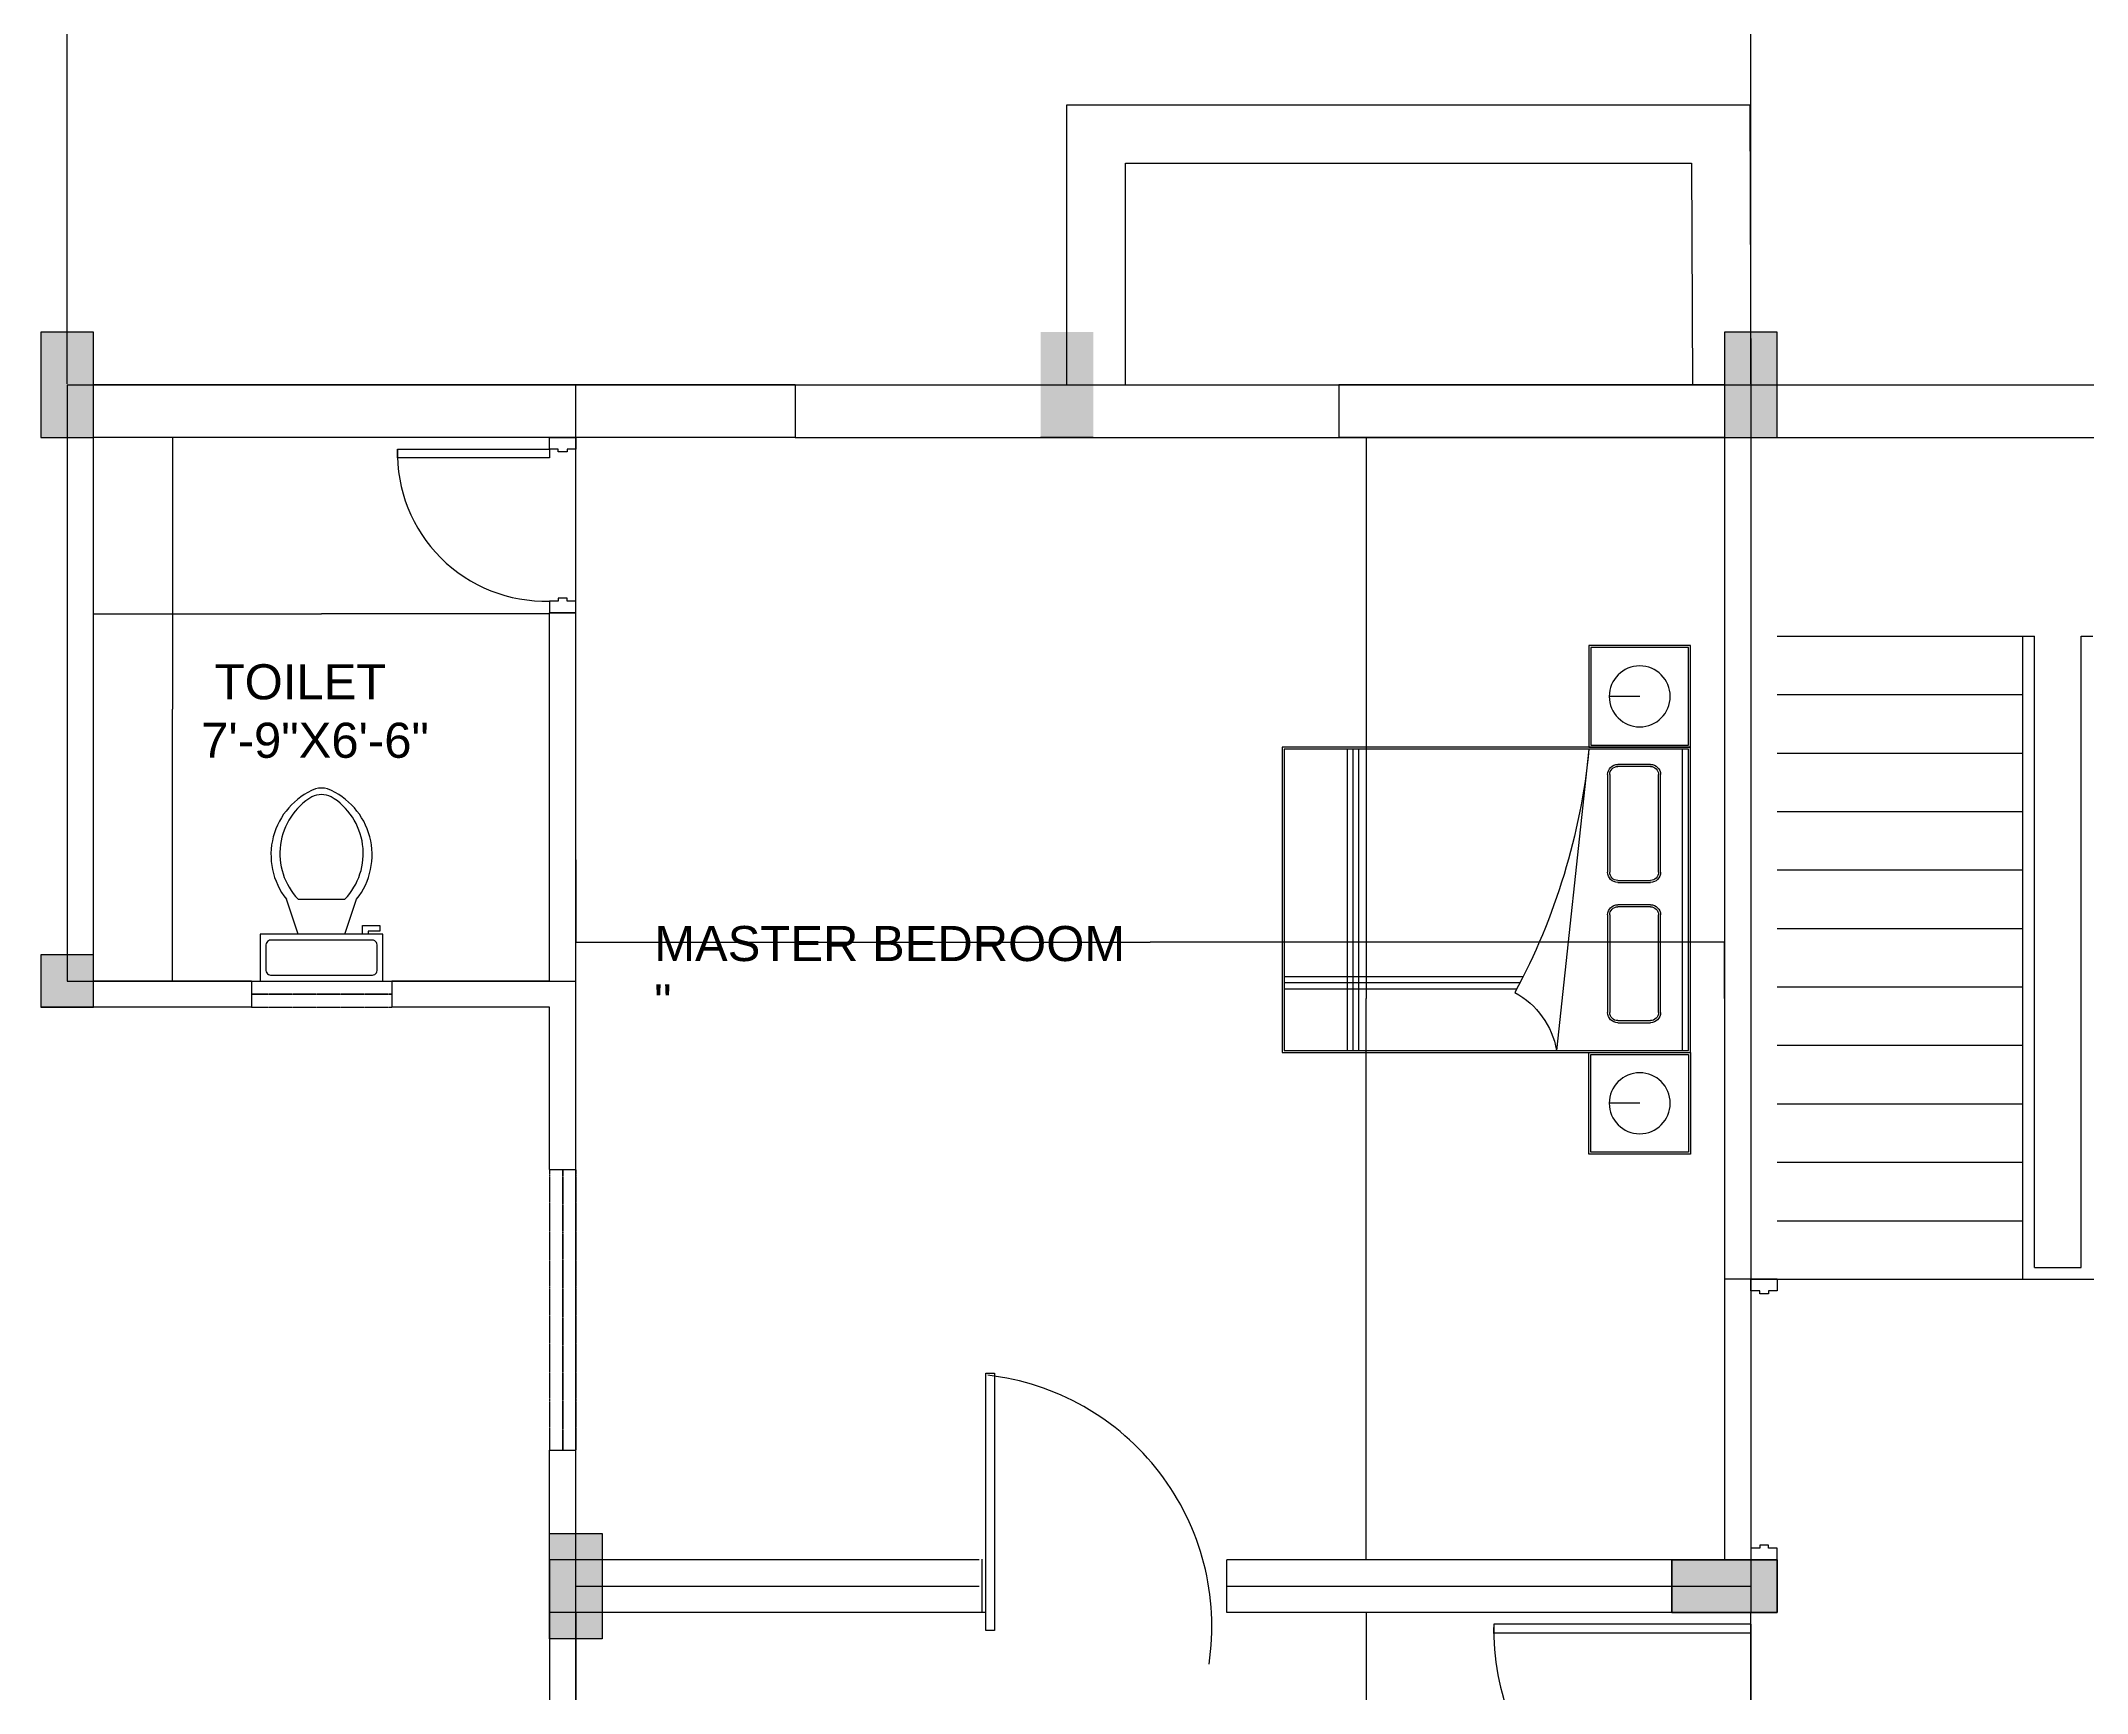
# Model space of a CAD drawing. Header units: metres. Extents: x -2370498 to 1228044, y -644254 to 236701.
# Drawn here: x -115132 to -101916, y -1562 to 9110 of the extents above; entities that cross this region are included whole.
import ezdxf

# ---------------------------------------------------------------- set-up
doc = ezdxf.new("R2010")
doc.units = ezdxf.units.M
doc.header["$MEASUREMENT"] = 0
doc.linetypes.add('HIDDEN2', pattern=[0.1875, 0.125, -0.0625])
for name, color, linetype in [('Beam', 6, 'Continuous'), ('column', 156, 'Continuous'), ('dim', 192, 'Continuous'), ('Door', 3, 'Continuous'), ('funi', 22, 'Continuous'), ('stair', 6, 'Continuous'), ('text', 1, 'Continuous'), ('TOILET SAMBLE', 181, 'Continuous'), ('window', 5, 'HIDDEN2')]:
    doc.layers.add(name, color=color, linetype=linetype)
doc.layers.add('Wall', color=7, linetype='Continuous', lineweight=30)
doc.styles.get("Standard").update_dxf_attribs({"font": 'arial.ttf'})
doc.dimstyles.new('Annotative', dxfattribs={"dimscale": 0, "dimtxt": 0.18, "dimasz": 0.18, "dimexe": 0.18, "dimexo": 0.0625, "dimgap": 0.09, "dimtad": 0, "dimtih": 1, "dimtoh": 1, "dimdec": 4, "dimzin": 0, "dimdsep": 46, "dimtxsty": 'Standard', "dimcen": 0.09, "dimadec": 0, "dimazin": 0, "dimtfac": 1, "dimtdec": 4, "dimtofl": 0, "dimtmove": 0, "dimatfit": 3, "dimfxl": 1, "dimtolj": 1, "dimtzin": 0, "dimarcsym": 0})
doc.dimstyles.get("Standard").update_dxf_attribs({"dimtxt": 0.18, "dimasz": 0.18, "dimexe": 0.18, "dimexo": 0.0625, "dimgap": 0.09, "dimtad": 0, "dimtih": 1, "dimtoh": 1, "dimdec": 1, "dimzin": 0, "dimdsep": 46, "dimlunit": 4, "dimtxsty": 'Standard', "dimcen": 0.09, "dimadec": 0, "dimazin": 0, "dimtfac": 1, "dimtdec": 1, "dimtofl": 0, "dimtmove": 0, "dimatfit": 3, "dimfxl": 1, "dimtolj": 1, "dimtzin": 0, "dimarcsym": 0})

# ---------------------------------------------------------------- blocks, each defined once
blk = doc.blocks.new('*D24')
at = {"layer": 'Defpoints', "color": 0, "transparency": 16777216}
for p in [(-105854.2818854338, 6549.276602063444), (-106572.7582774174, -701.1037962760878), (-105854.2818854338, -701.1037962760877)]:
    blk.add_point(p, dxfattribs=at)
at = {"layer": 'dim', "color": 0, "lineweight": -2, "transparency": 16777216}
for p, q in [((-105854.3443854338, 6549.276602063444), (-106572.9382774174, 6549.276602063444)), ((-106572.7582774174, 6549.096602063444), (-106572.7582774174, 2924.388674380717)), ((-106572.7582774174, -700.9237962760878), (-106572.7582774174, 2923.784131406638)), ((-105854.3443854338, -701.1037962760877), (-106572.9382774174, -701.1037962760878))]:
    blk.add_line(p, q, dxfattribs=at)
at = {"layer": 'dim', "color": 0, "transparency": 16777216}
for points in [[(-106572.7882774174, 6549.096602063444), (-106572.7282774174, 6549.096602063444), (-106572.7582774174, 6549.276602063444)], [(-106572.7882774174, -700.9237962760878), (-106572.7282774174, -700.9237962760878), (-106572.7582774174, -701.1037962760878)]]:
    blk.add_solid(points, dxfattribs=at)
at = {"layer": 'dim', "color": 0, "transparency": 16777216, "insert": (-106572.7582774174, 2924.086402893707), "char_height": 0.18, "attachment_point": 5}
blk.add_mtext('\\A1;604\'-2{\\H1x;\\S1/2;}"', dxfattribs=at)
blk = doc.blocks.new('*D25')
at = {"layer": 'Defpoints', "color": 0, "transparency": 16777216}
for p in [(-111677.1135868117, 3819.572803916444), (-104256.8023978862, 3288.274244880156), (-104256.8023978862, 2924.086402893738)]:
    blk.add_point(p, dxfattribs=at)
at = {"layer": 'dim', "color": 0, "lineweight": -2, "transparency": 16777216}
for p, q in [((-111677.1135868117, 3819.510303916444), (-111677.1135868117, 3288.094244880157)), ((-111676.9335868117, 3288.274244880156), (-107967.4932038087, 3288.274244880156)), ((-104256.9823978862, 3288.274244880156), (-107966.4227808892, 3288.274244880156)), ((-104256.8023978862, 2924.148902893738), (-104256.8023978862, 3288.454244880156))]:
    blk.add_line(p, q, dxfattribs=at)
at = {"layer": 'dim', "color": 0, "transparency": 16777216}
for points in [[(-111676.9335868117, 3288.304244880157), (-111676.9335868117, 3288.244244880156), (-111677.1135868117, 3288.274244880156)], [(-104256.9823978862, 3288.304244880157), (-104256.9823978862, 3288.244244880156), (-104256.8023978862, 3288.274244880156)]]:
    blk.add_solid(points, dxfattribs=at)
at = {"layer": 'dim', "color": 0, "transparency": 16777216, "insert": (-107966.9579923489, 3288.274244880156), "char_height": 0.18, "attachment_point": 5}
blk.add_mtext('\\A1;618\'-4{\\H1x;\\S1/2;}"', dxfattribs=at)
blk = doc.blocks.new('*D26')
at = {"layer": 'Defpoints', "color": 0, "transparency": 16777216}
for p in [(-111847.0443773978, 5410.137551983299), (-114792.5114142232, 4793.325099340594), (-111847.0443773978, 4793.325099340594)]:
    blk.add_point(p, dxfattribs=at)
at = {"layer": 'dim', "color": 0, "lineweight": -2, "transparency": 16777216}
for p, q in [((-114792.5114142232, 4793.387599340594), (-114792.5114142232, 5410.317551983299)), ((-114792.3314142232, 5410.137551983299), (-113320.3141509265, 5410.137551983299)), ((-111847.2243773978, 5410.137551983299), (-113319.2416406945, 5410.137551983299)), ((-111847.0443773978, 4793.387599340594), (-111847.0443773978, 5410.317551983299))]:
    blk.add_line(p, q, dxfattribs=at)
at = {"layer": 'dim', "color": 0, "transparency": 16777216}
for points in [[(-114792.3314142232, 5410.167551983299), (-114792.3314142232, 5410.107551983299), (-114792.5114142232, 5410.137551983299)], [(-111847.2243773978, 5410.167551983299), (-111847.2243773978, 5410.107551983299), (-111847.0443773978, 5410.137551983299)]]:
    blk.add_solid(points, dxfattribs=at)
at = {"layer": 'dim', "color": 0, "transparency": 16777216, "insert": (-113319.7778958105, 5410.137551983299), "char_height": 0.18, "attachment_point": 5}
blk.add_mtext('\\A1;245\'-5{\\H1x;\\S1/2;}"', dxfattribs=at)
blk = doc.blocks.new('*D27')
at = {"layer": 'Defpoints', "color": 0, "transparency": 16777216}
for p in [(-114216.5252067393, 6549.276602063444), (-114282.7190424677, 3037.373596617747), (-114216.5252067393, 3037.373596617747)]:
    blk.add_point(p, dxfattribs=at)
at = {"layer": 'dim', "color": 0, "lineweight": -2, "transparency": 16777216}
for p, q in [((-114216.5877067393, 6549.276602063444), (-114282.8990424677, 6549.276602063444)), ((-114282.7190424677, 6549.096602063444), (-114282.7190424677, 4793.507002478385)), ((-114282.7190424677, 3037.553596617747), (-114282.7190424677, 4793.143196202805)), ((-114216.5877067393, 3037.373596617747), (-114282.8990424677, 3037.373596617747))]:
    blk.add_line(p, q, dxfattribs=at)
at = {"layer": 'dim', "color": 0, "transparency": 16777216}
for points in [[(-114282.7490424677, 6549.096602063444), (-114282.6890424677, 6549.096602063444), (-114282.7190424677, 6549.276602063444)], [(-114282.7490424677, 3037.553596617747), (-114282.6890424677, 3037.553596617747), (-114282.7190424677, 3037.373596617747)]]:
    blk.add_solid(points, dxfattribs=at)
at = {"layer": 'dim', "color": 0, "transparency": 16777216, "insert": (-114282.7190424676, 4793.325099340627), "char_height": 0.18, "attachment_point": 5}
blk.add_mtext('\\A1;292\'-8"', dxfattribs=at)
blk = doc.blocks.new('Toilet - top')
for p, q in [((9.5, -6), (9.5, -2)), ((-10, -8.5), (-8, -8.5)), ((-10, -9.5), (-10, -8.5)), ((-7, -9.5), (-10, -9.5)), ((-8, -8.5), (-8, -8)), ((-7, -8), (-7, -9.5)), ((-4, -8), (-6, -14)), ((4, -8), (6, -14)), ((4, -14), (-4, -14))]:
    blk.add_line(p, q)
blk.add_lwpolyline([(10.5, -8), (10.5, 0), (-10.5, 0), (-10.5, -8)], close=True)
for points in [[(-9.5, -2), (-9.5, -6)], [(8.5, -1), (-8.5, -1)], [(-8.5, -7), (8.5, -7)]]:
    blk.add_lwpolyline(points)
for centre, radius, start, end in [((-8.625, -1.875), 0.8838834999999999, 81.8699, 188.1301), ((8.625, -1.875), 0.8838834999999999, 351.8699, 98.13009999999998), ((-8.625, -6.125), 0.8838834999999999, 171.869898, 278.1301), ((8.625, -6.125), 0.8838834999999999, 261.8699, 8.130099999999993), ((3.519562435188957, -21.58049502388982), 12.16902005083647, 141.4691096810948, 247.9714346835576), ((4.199957580658808, -21.81740929088453), 11.3291791325804, 136.3677254423718, 238.946823937405), ((-3.519499936778317, -21.58047137067522), 12.16903423757823, 292.0284332733153, 38.53070636800452), ((-4.199890672038477, -21.81738596564129), 11.32918622148567, 301.0530065773863, 43.63209216694732), ((2.096609817270334e-05, -27.87646475467881), 4, 245.7318247449371, 294.2681740488959), ((2.094152141829397e-05, -28.99996806116074), 4, 254.8605283244436, 285.1394707718433)]:
    blk.add_arc(centre, radius, start, end)
blk = doc.blocks.new('*D32')
at = {"layer": 'Defpoints', "color": 0, "transparency": 16777216}
for p in [(-106572.7582774174, -1040.965377448246), (-105854.2818854338, -1040.965377448245), (-105854.2818854338, -8291.34577578774)]:
    blk.add_point(p, dxfattribs=at)
at = {"layer": 'dim', "color": 0, "lineweight": -2, "transparency": 16777216}
for p, q in [((-105854.3443854338, -1040.965377448245), (-106572.9382774174, -1040.965377448246)), ((-106572.7582774174, -1041.145377448246), (-106572.7582774174, -4665.853305130953)), ((-106572.7582774174, -8291.16577578774), (-106572.7582774174, -4666.457848105032)), ((-105854.3443854338, -8291.34577578774), (-106572.9382774174, -8291.34577578774))]:
    blk.add_line(p, q, dxfattribs=at)
at = {"layer": 'dim', "color": 0, "transparency": 16777216}
for points in [[(-106572.7882774174, -1041.145377448246), (-106572.7282774174, -1041.145377448246), (-106572.7582774174, -1040.965377448246)], [(-106572.7882774174, -8291.16577578774), (-106572.7282774174, -8291.16577578774), (-106572.7582774174, -8291.34577578774)]]:
    blk.add_solid(points, dxfattribs=at)
at = {"layer": 'dim', "color": 0, "transparency": 16777216, "insert": (-106572.7582774174, -4666.155576617962), "char_height": 0.18, "attachment_point": 5}
blk.add_mtext('\\A1;604\'-2{\\H1x;\\S1/2;}"', dxfattribs=at)
blk = doc.blocks.new('A$C0EA4476A')
at = {"linetype": 'ByBlock', "lineweight": -2}
for p, q in [((-1.569933374412358e-07, 2.007999913374078), (-1.569933374412358e-07, 1.507999913374078)), ((0.4999998430066626, 2.007999913374078), (-1.569933374412358e-07, 2.007999913374078)), ((0.009999843008699827, 1.997999913379317), (0.009999843008699827, 1.517999913376116)), ((0.4899998430046253, 1.997999913379317), (0.009999843008699827, 1.997999913379317)), ((0.4899998430046253, 1.517999913376116), (0.4899998430046253, 1.997999913379317)), ((0.4999998430066626, 2.007999913374078), (1.999999843006663, 2.007999913374078)), ((0.4999998430066626, -8.662027539685369e-08), (0.4999998430066626, 2.007999913374078)), ((0.4999998430066626, 1.507999913374078), (0.4999998430066626, 2.007999913374078)), ((0.5099998430086998, 1.997999913379317), (1.989999843004625, 1.997999913379317)), ((0.5099998430086998, 0.009999913374485914), (0.5099998430086998, 1.997999913379317)), ((0.5099998430086998, 1.968018404775648), (1.989999843004625, 1.968018404775648)), ((1.989999843004625, 1.997999913379317), (1.989999843004625, 0.009999913374485914)), ((1.999999843006663, 2.007999913374078), (1.999999843006663, -8.662027539685369e-08)), ((1.999999843006663, 2.007999913374078), (2.499999843006663, 2.007999913374078)), ((1.999999843006663, 1.507999913374078), (1.999999843006663, 2.007999913374078)), ((2.0099998430087, 1.997999913379317), (2.489999843004625, 1.997999913379317)), ((2.0099998430087, 1.517999913376116), (2.0099998430087, 1.997999913379317)), ((2.489999843004625, 1.997999913379317), (2.489999843004625, 1.517999913376116)), ((2.499999843006663, 2.007999913374078), (2.499999843006663, 1.507999913374078)), ((0.6960030532936798, 1.860288242329261), (1.176003053296881, 1.860288242329261)), ((0.6960030532936798, 1.850288242327224), (1.176003053296881, 1.850288242327224)), ((1.385538323927904, 1.860288242329261), (1.865538323931105, 1.860288242329261)), ((1.385538323927904, 1.850288242327224), (1.865538323931105, 1.850288242327224)), ((0.2499998430066626, 1.757999913374078), (0.2499998430066626, 1.607999913372623)), ((0.6460030532980454, 1.650288242322858), (0.6460030532980454, 1.810288242326351)), ((0.6560030532928067, 1.650288242322858), (0.6560030532928067, 1.810288242326351)), ((1.216003053297754, 1.810288242326351), (1.216003053297754, 1.650288242322858)), ((1.226003053292516, 1.810288242326351), (1.226003053292516, 1.650288242322858)), ((1.335538323932269, 1.650288242322858), (1.335538323932269, 1.810288242326351)), ((1.34553832392703, 1.650288242322858), (1.34553832392703, 1.810288242326351)), ((1.905538323931978, 1.810288242326351), (1.905538323931978, 1.650288242322858)), ((1.915538323926739, 1.810288242326351), (1.915538323926739, 1.650288242322858)), ((2.249999843006663, 1.757999913374078), (2.249999843006663, 1.607999913372623)), ((1.176003053296881, 1.610288242329261), (0.6960030532936798, 1.610288242329261)), ((1.865538323931105, 1.610288242329261), (1.385538323927904, 1.610288242329261)), ((0.009999843008699827, 1.517999913376116), (0.4899998430046253, 1.517999913376116)), ((1.176003053296881, 1.600288242327224), (0.6960030532936798, 1.600288242327224)), ((1.865538323931105, 1.600288242327224), (1.385538323927904, 1.600288242327224)), ((2.489999843004625, 1.517999913376116), (2.0099998430087, 1.517999913376116)), ((-1.569933374412358e-07, 1.507999913374078), (0.4999998430066626, 1.507999913374078)), ((1.989999843004625, 1.507999913374078), (0.5099998430086998, 1.348816104495199)), ((2.499999843006663, 1.507999913374078), (1.999999843006663, 1.507999913374078)), ((0.8115071125939721, 1.153418864065316), (0.8115071125939721, 0.009999913374485914)), ((0.841507112592808, 1.16915115431766), (0.841507112592808, 0.009999913374485914)), ((0.8715071125916438, 1.18447658529476), (0.8715071125916438, 0.009999913374485914)), ((0.5099998430086998, 0.3774772984761512), (1.989999843004625, 0.3774772984761512)), ((0.5099998430086998, 0.3495376880673575), (1.989999843004625, 0.3495376880673575)), ((0.5099998430086998, 0.3215980776585639), (1.989999843004625, 0.3215980776585639)), ((1.989999843004625, 0.009999913374485914), (0.5099998430086998, 0.009999913374485914)), ((1.999999843006663, -8.662027539685369e-08), (0.4999998430066626, -8.662027539685369e-08))]:
    blk.add_line(p, q, dxfattribs=at)
for centre in [(0.2499998430066626, 1.757999913374078), (2.249999843006663, 1.757999913374078)]:
    blk.add_circle(centre, 0.15, dxfattribs=at)
for centre, radius, start, end in [((0.6960030532936798, 1.810288242326351), 0.05, 90, 180), ((0.6960030532936798, 1.810288242326351), 0.04, 90, 180), ((1.176003053296881, 1.810288242326351), 0.05, 0, 90), ((1.176003053296881, 1.810288242326351), 0.04, 0, 90), ((1.385538323927904, 1.810288242326351), 0.05, 90, 180), ((1.385538323927904, 1.810288242326351), 0.04, 90, 180), ((1.865538323931105, 1.810288242326351), 0.05, 0, 90), ((1.865538323931105, 1.810288242326351), 0.04, 0, 90), ((0.6960030532936798, 1.650288242322858), 0.05, 180, 270), ((0.6960030532936798, 1.650288242322858), 0.04, 180, 270), ((1.176003053296881, 1.650288242322858), 0.04, 270, 0), ((1.176003053296881, 1.650288242322858), 0.05, 270, 0), ((1.385538323927904, 1.650288242322858), 0.05, 180, 270), ((1.385538323927904, 1.650288242322858), 0.04, 180, 270), ((1.865538323931105, 1.650288242322858), 0.05, 270, 0), ((1.865538323931105, 1.650288242322858), 0.04, 270, 0), ((2.293282374317641, -1.635717661687522), 3.158312917610382, 95.51041844519085, 118.3399110683232), ((0.4397010651300661, 0.9519281108005089), 0.4030657486158824, 28.46881856280967, 79.95566290813281)]:
    blk.add_arc(centre, radius, start, end, dxfattribs=at)
blk = doc.blocks.new('*D96')
at = {"layer": 'Defpoints', "color": 0, "transparency": 16777216}
for p in [(-104086.8716073001, 6549.276602063444), (-104086.8716073012, -8631.207356958803), (-104086.871607304, -8631.207356958803)]:
    blk.add_point(p, dxfattribs=at)
at = {"layer": 'Door', "color": 0, "lineweight": -2, "transparency": 16777216}
for p, q in [((-104086.9341073001, 6549.276602063444), (-104087.0516073039, 6549.276602063444)), ((-104086.871607304, 6549.096602063444), (-104086.871607304, -1040.66310596064)), ((-104086.871607304, -8631.027356958803), (-104086.871607304, -1041.267648934719)), ((-104086.9341073012, -8631.207356958803), (-104087.0516073039, -8631.207356958803))]:
    blk.add_line(p, q, dxfattribs=at)
at = {"layer": 'Door', "color": 0, "transparency": 16777216}
for points in [[(-104086.901607304, 6549.096602063444), (-104086.841607304, 6549.096602063444), (-104086.871607304, 6549.276602063444)], [(-104086.901607304, -8631.027356958803), (-104086.841607304, -8631.027356958803), (-104086.871607304, -8631.207356958803)]]:
    blk.add_solid(points, dxfattribs=at)
at = {"layer": 'Door', "color": 0, "transparency": 16777216, "insert": (-104086.8716073039, -1040.96537744765), "char_height": 0.18, "attachment_point": 5}
blk.add_mtext('\\A1;1265\'-0{\\H1x;\\S1/2;}"', dxfattribs=at)
blk = doc.blocks.new('*D97')
at = {"layer": 'Defpoints', "color": 0, "transparency": 16777216}
for p in [(-104086.8716073, 10655.45146626882), (-114962.4422048093, 6889.138183235598), (-104086.8716073, 6889.138183235598)]:
    blk.add_point(p, dxfattribs=at)
at = {"layer": 'Door', "color": 0, "lineweight": -2, "transparency": 16777216}
for p, q in [((-114962.4422048093, 6895.388183235598), (-114962.4422048093, 10673.45146626882)), ((-114944.4422048093, 10655.45146626882), (-109598.1364422075, 10655.45146626882)), ((-104104.8716073, 10655.45146626882), (-109451.1773699019, 10655.45146626882)), ((-104086.8716073, 6895.388183235598), (-104086.8716073, 10673.45146626882))]:
    blk.add_line(p, q, dxfattribs=at)
at = {"layer": 'Door', "color": 0, "transparency": 16777216}
for points in [[(-114944.4422048093, 10658.45146626882), (-114944.4422048093, 10652.45146626882), (-114962.4422048093, 10655.45146626882)], [(-104104.8716073, 10658.45146626882), (-104104.8716073, 10652.45146626882), (-104086.8716073, 10655.45146626882)]]:
    blk.add_solid(points, dxfattribs=at)
at = {"layer": 'Door', "color": 0, "transparency": 16777216, "insert": (-109524.6569060547, 10655.45146626882), "char_height": 18, "attachment_point": 5}
blk.add_mtext('\\A1;10875.5706', dxfattribs=at)

msp = doc.modelspace()

# ---------------------------------------------------------------- hatches: boundary and pattern name
at = {"layer": 'column'}
h = msp.add_hatch(color=256, dxfattribs=at)
h.dxf.hatch_style = 1
h.paths.add_polyline_path([(-114792.5114142232, 6549.276602063441), (-115132.3729953955, 6549.276602063441), (-115132.3729953955, 7228.999764407756), (-114792.5114142232, 7228.999764407756)])
h = msp.add_hatch(color=256, dxfattribs=at)
h.dxf.hatch_style = 1
h.paths.add_polyline_path([(-108335.1413719521, 6549.276602063441), (-108675.0029531244, 6549.276602063441), (-108675.0029531244, 7228.999764407756), (-108335.1413719521, 7228.999764407756)])
h = msp.add_hatch(color=256, dxfattribs=at)
h.dxf.hatch_style = 1
h.paths.add_polyline_path([(-103916.9408167142, 6549.276602063441), (-104256.8023978862, 6549.276602063441), (-104256.8023978862, 7228.999764407756), (-103916.9408167142, 7228.999764407756)])
h = msp.add_hatch(color=256, dxfattribs=at)
h.dxf.hatch_style = 1
h.paths.add_polyline_path([(-114792.5114142232, 2867.442806031668), (-115132.3729953955, 2867.442806031668), (-115132.3729953955, 3207.304387203825), (-114792.5114142232, 3207.304387203825)])
h = msp.add_hatch(color=256, dxfattribs=at)
h.dxf.hatch_style = 1
h.paths.add_polyline_path([(-111847.0443773978, -1210.896168034324), (-111507.1827962258, -1210.896168034324), (-111507.1827962258, -531.1730056900087), (-111847.0443773978, -531.1730056900087)])
h = msp.add_hatch(color=256, dxfattribs=at)
h.dxf.hatch_style = 1
h.paths.add_polyline_path([(-103916.9408167142, -1040.965377448245), (-103916.9408167142, -701.1037962760875), (-104596.6639790585, -701.1037962760875), (-104596.6639790585, -1040.965377448245)])
h = msp.add_hatch(color=256, dxfattribs=at)
h.dxf.hatch_style = 1
h.paths.add_polyline_path([(-103916.9408167142, -701.1037962760875), (-103916.9408167142, -1040.965377448245), (-104596.6639790585, -1040.965377448245), (-104596.6639790585, -701.1037962760875)])

# ---------------------------------------------------------------- linework, layer by layer
for p, q in [((-108505.0721625382, 6889.138183235598), (-108505.0721625382, 8697.67108811265)), ((-108505.0721625382, 8697.67108811265), (-104094.4795665682, 8697.67108811265)), ((-104094.4795665682, 8697.67108811265), (-104086.8716073, 6889.138183235598)), ((-108127.4481834581, 8320.04710903246), (-104470.5183353087, 8320.04710903246)), ((-108127.4481834581, 6889.138183235598), (-108127.4481834581, 8320.04710903246)), ((-104470.5183353087, 8320.04710903246), (-104464.4922451429, 6887.549645684663)), ((-104086.8716073, 6889.138183235598), (-68231.47479363666, 6889.138183235598)), ((-110261.0236652611, 6549.276602063441), (-68231.47479363666, 6549.276602063441)), ((-109054.3988092453, -697.7528467889551), (-109054.3988092453, -1037.614427961113)), ((-107472.47271137, -1040.965377448245), (-107472.47271137, -701.1037962760875))]:
    msp.add_line(p, q)
at = {"layer": 'Beam'}
for p, q in [((-114962.4422048093, 6889.138183235598), (-114962.4422048093, 3037.373596617746)), ((-114962.4422048093, 6889.138183235598), (-108505.0721625382, 6889.138183235598)), ((-111677.1135868111, -8434.652643865329), (-111677.1135868111, 6889.138183235598)), ((-108505.0721625382, 6889.138183235598), (-104086.8716073, 6889.138183235598)), ((-104086.8716073, 6889.138183235598), (-104086.8716073, -871.0345868622026)), ((-114962.4422048093, 3037.373596617746), (-111677.1135868117, 3037.373596617746)), ((-111677.1135868114, -871.0345868624208), (-109072.5264989395, -871.0345868623481)), ((-107472.47271137, -871.0345868622753), (-104086.8716073, -871.0345868622026)), ((-104086.8716073, -1116.490173264267), (-104086.8716073012, -8971.068938132086))]:
    msp.add_line(p, q, dxfattribs=at)
at = {"layer": 'column'}
for points in [[(-115132.3729953955, 6549.276602063441), (-114792.5114142232, 6549.276602063441), (-114792.5114142232, 7228.999764407756), (-115132.3729953955, 7228.999764407756)], [(-104256.8023978862, 6549.276602063441), (-103916.9408167142, 6549.276602063441), (-103916.9408167142, 7228.999764407756), (-104256.8023978862, 7228.999764407756)], [(-115132.3729953955, 2867.442806031668), (-114792.5114142232, 2867.442806031668), (-114792.5114142232, 3207.304387203825), (-115132.3729953955, 3207.304387203825)], [(-111507.1827962258, -1210.896168034324), (-111847.0443773978, -1210.896168034324), (-111847.0443773978, -531.1730056900087), (-111507.1827962258, -531.1730056900087)], [(-103916.9408167142, -701.1037962760875), (-103916.9408167142, -1040.965377448245), (-104596.6639790585, -1040.965377448245), (-104596.6639790585, -701.1037962760875)], [(-103916.9408167142, -1040.965377448245), (-103916.9408167142, -701.1037962760875), (-104596.6639790585, -701.1037962760875), (-104596.6639790585, -1040.965377448245)]]:
    msp.add_lwpolyline(points, close=True, dxfattribs=at)
at = {"layer": 'Door'}
for points in [[(-111847.0443773978, 6549.276602063441), (-111677.1135868117, 6549.276602063441), (-111677.1135868117, 6473.751806247383), (-111733.7571836739, 6473.751806247383), (-111733.7571836739, 6454.870607293386), (-111790.4007805359, 6454.870607293386), (-111790.4007805359, 6473.751806247383), (-111847.0443773978, 6473.751806247383), (-111847.0443773978, 6549.276602063441)], [(-111847.0443773978, 5416.404664822881), (-111677.1135868117, 5416.404664822881), (-111677.1135868117, 5491.929460638905), (-111733.7571836739, 5491.929460638905), (-111733.7571836739, 5510.810659592937), (-111790.4007805359, 5510.810659592937), (-111790.4007805359, 5491.929460638905), (-111847.0443773978, 5491.929460638905), (-111847.0443773978, 5416.404664822881)], [(-104086.8716073, 1111.491303308785), (-103916.9408167142, 1111.491303308785), (-103916.9408167142, 1035.966507492763), (-103973.5844135761, 1035.966507492763), (-103973.5844135761, 1017.085308538766), (-104030.2280104381, 1017.085308538766), (-104030.2280104381, 1035.966507492763), (-104086.8716073, 1035.966507492763), (-104086.8716073, 1111.491303308785)], [(-104086.8716073, -701.1037962760875), (-103916.9408167142, -701.1037962760875), (-103916.9408167142, -625.5790004600294), (-103973.5844135761, -625.5790004600294), (-103973.5844135761, -606.6978015060322), (-104030.2280104381, -606.6978015060322), (-104030.2280104381, -625.5790004600294), (-104086.8716073, -625.5790004600294), (-104086.8716073, -701.1037962760875)]]:
    msp.add_lwpolyline(points, dxfattribs=at)
for points in [[(-111847.0443773978, 6473.751806247383), (-111847.0443773978, 6417.108209385355), (-112828.8667230064, 6417.108209385355), (-112828.8667230064, 6473.751806247383)], [(-108972.8054876175, -1157.98532088476), (-109029.4490844795, -1157.98532088476), (-109029.4490844795, 503.5601870680312), (-108972.8054876175, 503.5601870680312)], [(-105748.4171152529, -1116.490173264267), (-105748.4171152529, -1173.133770126293), (-104086.8716073, -1173.133770126293), (-104086.8716073, -1116.490173264267)]]:
    msp.add_lwpolyline(points, close=True, dxfattribs=at)
for centre, radius, start, end in [((-111875.366175829, 6445.430007816369), 953.9210752122399, 178.2986453947023, 271.701354605677), ((-109202.5522259062, -1132.21351124618), 1633.469255789795, 351.4323881315123, 83.41932584390067), ((-104115.1934057312, -1144.811971695281), 1633.469255789795, 179.0065311437468, 270.9934688560022)]:
    msp.add_arc(centre, radius, start, end, dxfattribs=at)
at = {"layer": 'stair'}
for p, q in [((-103916.9408167142, 5265.3550731908), (-102330.9201045771, 5265.3550731908)), ((-102330.9201045771, 1111.491303308785), (-102330.9201045771, 5265.3550731908)), ((-103916.9408167142, 4887.731094110613), (-102330.9201045771, 4887.731094110613)), ((-103916.9408167142, 4510.107115030427), (-102330.9201045771, 4510.107115030427)), ((-103916.9408167142, 4132.483135950277), (-102330.9201045771, 4132.483135950277)), ((-103916.9408167142, 3754.85915687009), (-102330.9201045771, 3754.85915687009)), ((-103916.9408167142, 3377.235177789904), (-102330.9201045771, 3377.235177789904)), ((-103916.9408167142, 2999.611198709717), (-102330.9201045771, 2999.611198709717)), ((-103916.9408167142, 2621.987219629531), (-102330.9201045771, 2621.987219629531)), ((-103916.9408167142, 2244.363240549344), (-102330.9201045771, 2244.363240549344)), ((-103916.9408167142, 1866.739261469158), (-102330.9201045771, 1866.739261469158)), ((-103916.9408167142, 1489.115282388972), (-102330.9201045771, 1489.115282388972)), ((-103916.9408167142, 1111.491303308785), (-100291.7506175442, 1111.491303308785))]:
    msp.add_line(p, q, dxfattribs=at)
at = {"layer": 'TOILET SAMBLE'}
for p, q in [((-102330.9201045771, 5265.3550731908), (-102255.3953087613, 5265.3550731908)), ((-102255.3953087613, 1187.016099124845), (-102255.3953087613, 5265.3550731908)), ((-101953.2961254971, 1187.016099124845), (-101953.2961254971, 5265.3550731908)), ((-101953.2961254971, 5265.3550731908), (-101877.7713296809, 5265.3550731908)), ((-102255.3953087613, 1187.016099124845), (-101953.2961254971, 1187.016099124845))]:
    msp.add_line(p, q, dxfattribs=at)
at = {"layer": 'Wall'}
for p, q in [((-110261.0236652611, 6889.138183235598), (-114792.5114142232, 6889.138183235598)), ((-110261.0236652611, 6889.138183235598), (-110261.0236652611, 6549.276602063441)), ((-106749.1206598153, 6889.138183235598), (-106749.1206598153, 6549.276602063441)), ((-104256.8023978862, 6889.138183235598), (-106749.1206598153, 6889.138183235598)), ((-111677.1135868117, 6549.276602063441), (-114792.5114142232, 6549.276602063441)), ((-114792.5114142232, 3037.373596617746), (-114792.5114142232, 6549.276602063441)), ((-111677.1135868117, 6549.276602063441), (-111847.0443773978, 6549.276602063441)), ((-110261.0236652611, 6549.276602063441), (-111677.1135868117, 6549.276602063441)), ((-108335.1413719521, 6549.276602063441), (-108675.0029531244, 6549.276602063441)), ((-108335.1413719521, 6549.276602063441), (-108675.0029531244, 6549.276602063441)), ((-104256.8023978862, 6549.276602063441), (-106749.1206598153, 6549.276602063441)), ((-104256.8023978862, 6549.276602063441), (-104256.8023978862, -701.1037962760875)), ((-111677.1135868117, 5416.404664822881), (-111847.0443773978, 5416.404664822881)), ((-111847.0443773978, 3037.373596617746), (-111847.0443773978, 5416.404664822881)), ((-111677.1135868117, 1819.536264084149), (-111677.1135868117, 5416.404664822881)), ((-113772.9266707069, 3037.373596617746), (-114792.5114142232, 3037.373596617746)), ((-113772.9266707069, 3037.373596617746), (-113772.9266707069, 2867.442806031668)), ((-111847.0443773978, 3037.373596617746), (-112866.6291209145, 3037.373596617746)), ((-112866.6291209145, 3037.373596617746), (-112866.6291209145, 2867.442806031668)), ((-113772.9266707069, 2867.442806031668), (-115132.3729953955, 2867.442806031668)), ((-111847.0443773978, 2867.442806031668), (-112866.6291209145, 2867.442806031668)), ((-111847.0443773978, 1819.536264084149), (-111847.0443773978, 2867.442806031668)), ((-111847.0443773978, 1819.536264084149), (-111677.1135868117, 1819.536264084149)), ((-103916.9408167142, 1111.491303308785), (-104256.8023978862, 1111.491303308785)), ((-111847.0443773978, -1040.965377448245), (-111847.0443773978, 6.941164499276056)), ((-111847.0443773978, 6.941164499276056), (-111677.1135868117, 6.941164499276056)), ((-111677.1135868117, -701.1037962760875), (-111677.1135868117, 6.941164499276056)), ((-111847.0443773978, -701.1037962760875), (-111847.0443773978, -1749.010338223572)), ((-109072.5264989395, -701.1037962760875), (-111847.0443773978, -701.1037962760875)), ((-109654.7273021412, -701.1037962760875), (-111677.1135868117, -701.1037962760875)), ((-103916.9408167142, -701.1037962760875), (-107472.47271137, -701.1037962760875)), ((-103916.9408167142, -701.1037962760875), (-107472.47271137, -701.1037962760875)), ((-103916.9408167142, -701.1037962760875), (-103916.9408167142, -1040.965377448245)), ((-103916.9408167142, -1040.965377448245), (-103916.9408167142, -701.1037962760875)), ((-103916.9408167142, -1040.965377448245), (-103916.9408167142, -701.1037962760875)), ((-103916.9408167142, -701.1037962760875), (-103916.9408167142, -1040.965377448245)), ((-109654.7273021412, -1040.965377448245), (-111847.0443773978, -1040.965377448245)), ((-111677.1135868117, -1040.965377448245), (-111677.1135868117, -1749.010338223572)), ((-109029.4490844795, -1040.965377448245), (-111677.1135868117, -1040.965377448245)), ((-103916.9408167142, -1040.965377448245), (-107472.47271137, -1040.965377448245)), ((-103916.9408167142, -1040.965377448245), (-107472.47271137, -1040.965377448245))]:
    msp.add_line(p, q, dxfattribs=at)
at = {"layer": 'window'}
for p, q in [((-113772.9266707069, 3037.373596617746), (-112866.6291209145, 3037.373596617746)), ((-113772.9266707069, 2867.442806031668), (-112866.6291209145, 2867.442806031668)), ((-111847.0443773978, 1819.536264084149), (-111847.0443773978, 6.941164499276056)), ((-111677.1135868117, 1819.536264084149), (-111677.1135868117, 6.941164499276056))]:
    msp.add_line(p, q, dxfattribs=at)
at = {"layer": 'window', "lineweight": 40}
for p, q in [((-113772.9266707069, 2952.408201324708), (-112866.6291209145, 2952.408201324708)), ((-111762.0789821047, 6.941164499276056), (-111762.0789821047, 1819.536264084149))]:
    msp.add_line(p, q, dxfattribs=at)

# ---------------------------------------------------------------- block references
at = {"layer": 'funi', "xscale": -1313.909593319024, "yscale": 1313.909593319024, "zscale": 1313.909593319024, "rotation": 270}
msp.add_blockref('A$C0EA4476A', (-107114.8771817478, 1919.407472295139), dxfattribs=at)
at = {"layer": 'TOILET SAMBLE', "xscale": 37.76239790801824, "yscale": 37.76239790801824, "zscale": 37.76239790801824, "rotation": 180}
msp.add_blockref('Toilet - top', (-113319.7778958107, 3037.373596617746), dxfattribs=at)

# ---------------------------------------------------------------- texts
at = {"layer": 'text', "char_height": 226.5743874481095, "attachment_point": 1}
for s, insert in [(' TOILET  \\P7\'-9"X6\'-6"', (-114097.6883119171, 5083.438161898335)), ('\\A1;MASTER BEDROOM\\P"', (-111171.0903205318, 3392.742187020891))]:
    msp.add_mtext_dynamic_manual_height_columns(s, width=4249.676339665977, gutter_width=37.76239790801824, heights=[0], dxfattribs=dict(at, insert=insert))

# ---------------------------------------------------------------- dimensions: what is measured, and where the dimension line sits
at = {"layer": 'dim'}
for base, p1, p2, angle, picture, middle in [((-114282.7190424677, 3037.373596617747), (-114216.5252067392, 6549.276602063441), (-114216.5252067392, 3037.373596617746), 90, '*D27', (-114282.7190424676, 4793.325099340627)), ((-106572.7582774174, -701.1037962760878), (-105854.2818854338, 6549.276602063441), (-105854.2818854338, -701.1037962760875), 90, '*D24', (-106572.7582774174, 2924.086402893707)), ((-106572.7582774174, -1040.965377448246), (-105854.2818854338, -8291.345775787737), (-105854.2818854338, -1040.965377448245), 270, '*D32', (-106572.7582774174, -4666.155576617962))]:
    dim = msp.add_linear_dim(base=base, p1=p1, p2=p2, angle=angle, dimstyle='Standard', dxfattribs=at)
    dim.commit()
    dim.dimension.update_dxf_attribs({"geometry": picture, "text_midpoint": middle})
for base, p1, p2, picture, middle in [((-111847.0443773978, 5410.137551983299), (-114792.5114142232, 4793.325099340594), (-111847.0443773978, 4793.325099340594), '*D26', (-113319.7778958105, 5410.137551983299)), ((-104256.8023978862, 3288.274244880156), (-111677.1135868117, 3819.572803916444), (-104256.8023978862, 2924.086402893738), '*D25', (-107966.9579923489, 3288.274244880156))]:
    dim = msp.add_linear_dim(base=base, p1=p1, p2=p2, dimstyle='Standard', dxfattribs=at)
    dim.commit()
    dim.dimension.update_dxf_attribs({"geometry": picture, "text_midpoint": middle})
at = {"layer": 'Door'}
dim = msp.add_linear_dim(base=(-104086.8716073, 10655.45146626882), p1=(-114962.4422048093, 6889.138183235598), p2=(-104086.8716073, 6889.138183235598), dimstyle='Annotative', dxfattribs=at)
dim.commit()
dim.dimension.update_dxf_attribs({"geometry": '*D97', "text_midpoint": (-109524.6569060547, 10655.45146626882)})
dim = msp.add_linear_dim(base=(-104086.871607304, -8631.207356958803), p1=(-104086.8716073, 6549.276602063441), p2=(-104086.8716073012, -8631.2073569588), angle=90, dimstyle='Standard', dxfattribs=at)
dim.commit()
dim.dimension.update_dxf_attribs({"geometry": '*D96', "text_midpoint": (-104086.8716073039, -1040.96537744765)})

doc.saveas('drawing.dxf')
